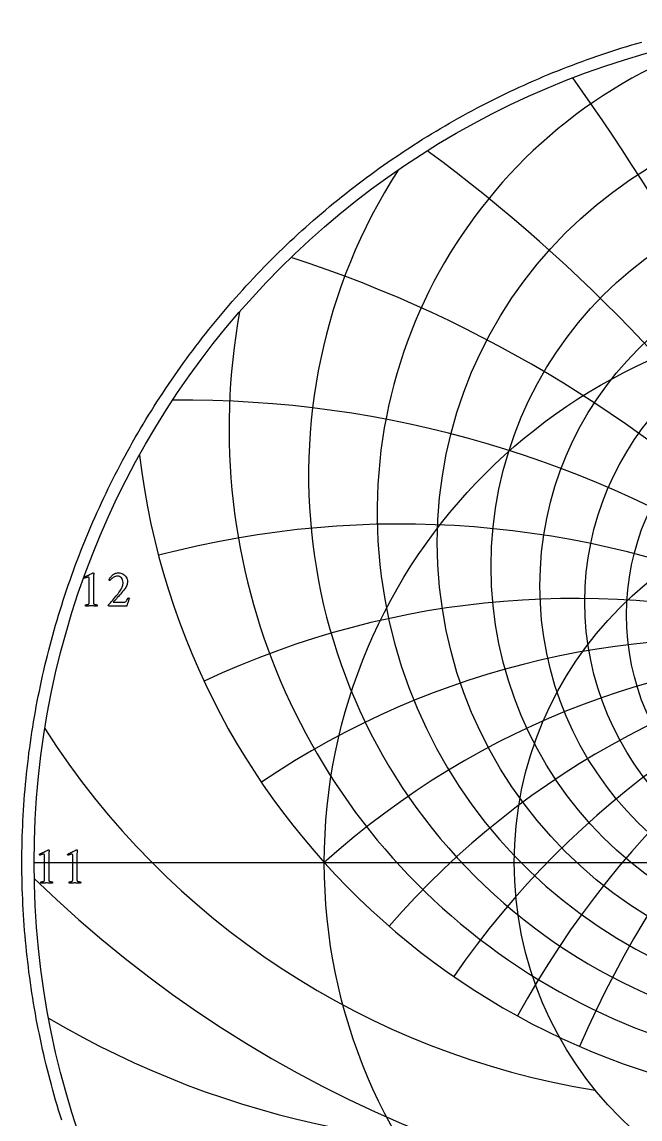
# Model space of a CAD drawing. Header units: millimetres. Extents: x -71 to 71, y -71 to 73.
# Drawn here: x -71.2 to -19.6, y -21.4 to 70.2 of the extents above; entities that cross this region are included whole.
import ezdxf

# ---------------------------------------------------------------- set-up
doc = ezdxf.new("R2010")
doc.units = ezdxf.units.MM
for name, color, linetype in [('CUT_OUTER', 1, 'Continuous'), ('ENGRAVE', 7, 'Continuous'), ('ENGRAVE_FINE', 8, 'Continuous'), ('TEXT', 5, 'Continuous')]:
    doc.layers.add(name, color=color, linetype=linetype)

msp = doc.modelspace()

# ---------------------------------------------------------------- linework, layer by layer
at = {"layer": 'CUT_OUTER'}
msp.add_lwpolyline([(-67.8945, -21.5089), (-68.0252, -21.0919), (-68.1533, -20.6741), (-68.2789, -20.2555), (-68.4019, -19.8362), (-68.5223, -19.4161), (-68.6401, -18.9953), (-68.7554, -18.5738), (-68.8681, -18.1515), (-68.9781, -17.7286), (-69.0856, -17.305), (-69.1905, -16.8808), (-69.2928, -16.456), (-69.3925, -16.0305), (-69.4895, -15.6044), (-69.5839, -15.1777), (-69.6758, -14.7505), (-69.765, -14.3227), (-69.8515, -13.8943), (-69.9355, -13.4655), (-70.0168, -13.0361), (-70.0954, -12.6062), (-70.1715, -12.1759), (-70.2449, -11.7451), (-70.3156, -11.3139), (-70.3837, -10.8822), (-70.4492, -10.4501), (-70.5119, -10.0177), (-70.5721, -9.5848), (-70.6296, -9.1516), (-70.6844, -8.7181), (-70.7366, -8.2842), (-70.7861, -7.85), (-70.8329, -7.4155), (-70.8771, -6.9808), (-70.9186, -6.5458), (-70.9574, -6.1105), (-70.9935, -5.675), (-71.027, -5.2393), (-71.0578, -4.8034), (-71.086, -4.3673), (-71.1114, -3.931), (-71.1342, -3.4946), (-71.1543, -3.0581), (-71.1717, -2.6214), (-71.1865, -2.1847), (-71.1985, -1.7478), (-71.2079, -1.3109), (-71.2146, -0.874), (-71.2187, -0.437), (-71.22, 0), (-71.2187, 0.437), (-71.2146, 0.874), (-71.2079, 1.3109), (-71.1985, 1.7478), (-71.1865, 2.1847), (-71.1717, 2.6214), (-71.1543, 3.0581), (-71.1342, 3.4946), (-71.1114, 3.931), (-71.086, 4.3673), (-71.0578, 4.8034), (-71.027, 5.2393), (-70.9935, 5.675), (-70.9574, 6.1105), (-70.9186, 6.5458), (-70.8771, 6.9808), (-70.8329, 7.4155), (-70.7861, 7.85), (-70.7366, 8.2842), (-70.6844, 8.7181), (-70.6296, 9.1516), (-70.5721, 9.5848), (-70.5119, 10.0177), (-70.4492, 10.4501), (-70.3837, 10.8822), (-70.3156, 11.3139), (-70.2449, 11.7451), (-70.1715, 12.1759), (-70.0954, 12.6062), (-70.0168, 13.0361), (-69.9355, 13.4655), (-69.8515, 13.8943), (-69.765, 14.3227), (-69.6758, 14.7505), (-69.5839, 15.1777), (-69.4895, 15.6044), (-69.3925, 16.0305), (-69.2928, 16.456), (-69.1905, 16.8808), (-69.0856, 17.305), (-68.9781, 17.7286), (-68.8681, 18.1515), (-68.7554, 18.5738), (-68.6401, 18.9953), (-68.5223, 19.4161), (-68.4019, 19.8362), (-68.2789, 20.2555), (-68.1533, 20.6741), (-68.0252, 21.0919), (-67.8945, 21.5089), (-67.7612, 21.9251), (-67.6254, 22.3404), (-67.487, 22.7549), (-67.3462, 23.1686), (-67.2027, 23.5814), (-67.0568, 23.9933), (-66.9083, 24.4043), (-66.7573, 24.8144), (-66.6038, 25.2235), (-66.4477, 25.6317), (-66.2892, 26.039), (-66.1282, 26.4452), (-65.9647, 26.8505), (-65.7987, 27.2547), (-65.6302, 27.6579), (-65.4593, 28.0601), (-65.2859, 28.4612), (-65.11, 28.8613), (-64.9317, 29.2603), (-64.7509, 29.6581), (-64.5677, 30.0549), (-64.3821, 30.4505), (-64.1941, 30.8449), (-64.0036, 31.2382), (-63.8107, 31.6304), (-63.6154, 32.0213), (-63.4178, 32.4111), (-63.2177, 32.7996), (-63.0152, 33.1868), (-62.8104, 33.5729), (-62.6033, 33.9576), (-62.3937, 34.3411), (-62.1818, 34.7233), (-61.9676, 35.1042), (-61.751, 35.4838), (-61.5321, 35.862), (-61.3109, 36.2389), (-61.0874, 36.6144), (-60.8616, 36.9885), (-60.6335, 37.3613), (-60.4031, 37.7326), (-60.1705, 38.1025), (-59.9355, 38.471), (-59.6984, 38.838), (-59.4589, 39.2036), (-59.2173, 39.5677), (-58.9734, 39.9303), (-58.7273, 40.2914), (-58.4789, 40.651), (-58.2284, 41.0091), (-57.9757, 41.3656), (-57.7208, 41.7205), (-57.4637, 42.0739), (-57.2044, 42.4257), (-56.943, 42.7759), (-56.6795, 43.1245), (-56.4138, 43.4715), (-56.146, 43.8168), (-55.8761, 44.1605), (-55.6041, 44.5025), (-55.33, 44.8428), (-55.0538, 45.1815), (-54.7755, 45.5184), (-54.4952, 45.8537), (-54.2128, 46.1872), (-53.9284, 46.519), (-53.642, 46.849), (-53.3535, 47.1773), (-53.063, 47.5037), (-52.7705, 47.8284), (-52.4761, 48.1513), (-52.1796, 48.4724), (-51.8812, 48.7917), (-51.5809, 49.1091), (-51.2786, 49.4246), (-50.9743, 49.7384), (-50.6682, 50.0502), (-50.3601, 50.3601), (-50.0502, 50.6682), (-49.7384, 50.9743), (-49.4246, 51.2786), (-49.1091, 51.5809), (-48.7917, 51.8812), (-48.4724, 52.1796), (-48.1513, 52.4761), (-47.8284, 52.7705), (-47.5037, 53.063), (-47.1773, 53.3535), (-46.849, 53.642), (-46.519, 53.9284), (-46.1872, 54.2128), (-45.8537, 54.4952), (-45.5184, 54.7755), (-45.1815, 55.0538), (-44.8428, 55.33), (-44.5025, 55.6041), (-44.1605, 55.8761), (-43.8168, 56.146), (-43.4715, 56.4138), (-43.1245, 56.6795), (-42.7759, 56.943), (-42.4257, 57.2044), (-42.0739, 57.4637), (-41.7205, 57.7208), (-41.3656, 57.9757), (-41.0091, 58.2284), (-40.651, 58.4789), (-40.2914, 58.7273), (-39.9303, 58.9734), (-39.5677, 59.2173), (-39.2036, 59.4589), (-38.838, 59.6984), (-38.471, 59.9355), (-38.1025, 60.1705), (-37.7326, 60.4031), (-37.3613, 60.6335), (-36.9885, 60.8616), (-36.6144, 61.0874), (-36.2389, 61.3109), (-35.862, 61.5321), (-35.4838, 61.751), (-35.1042, 61.9676), (-34.7233, 62.1818), (-34.3411, 62.3937), (-33.9576, 62.6033), (-33.5729, 62.8104), (-33.1868, 63.0152), (-32.7996, 63.2177), (-32.4111, 63.4178), (-32.0213, 63.6154), (-31.6304, 63.8107), (-31.2382, 64.0036), (-30.8449, 64.1941), (-30.4505, 64.3821), (-30.0549, 64.5677), (-29.6581, 64.7509), (-29.2603, 64.9317), (-28.8613, 65.11), (-28.4612, 65.2859), (-28.0601, 65.4593), (-27.6579, 65.6302), (-27.2547, 65.7987), (-26.8505, 65.9647), (-26.4452, 66.1282), (-26.039, 66.2892), (-25.6317, 66.4477), (-25.2235, 66.6038), (-24.8144, 66.7573), (-24.4043, 66.9083), (-23.9933, 67.0568), (-23.5814, 67.2027), (-23.1686, 67.3462), (-22.7549, 67.487), (-22.3404, 67.6254), (-21.9251, 67.7612), (-21.5089, 67.8945), (-21.0919, 68.0252), (-20.6741, 68.1533), (-20.2555, 68.2789), (-19.8362, 68.4019), (-19.4161, 68.5223)], dxfattribs=at)
at = {"layer": 'ENGRAVE'}
msp.add_lwpolyline([(-70.2, 0), (70.2, 0)], dxfattribs=at)
for centre, radius in [((0, 0), 70.2), ((0, 26.7402), 36.5076), ((0, 24.7341), 32.0122), ((0, 23.1026), 27.9324), ((0, 0), 45.9522), ((0, 21.772), 24.1802), ((0, 20.6878), 20.6878), ((0, 0), 30.0798)]:
    msp.add_circle(centre, radius, dxfattribs=at)
for centre, radius, start, end in [((0, 29.2236), 41.5365, 104.652903, 75.347097), ((0, 32.3304), 47.2611, 147.339419, 32.660581), ((0, 36.2734), 53.9128, 169.605342, 10.394658), ((0, 41.3755), 61.8348, 186.817711, 353.182289), ((0, -51.0351), 68.6745, 48, 132), ((0, -51.0351), 68.6745, 48, 132), ((-12.6815, 47.328), 67.1741, 212.551282, 260.88684), ((-30.2951, 52.4727), 76.0446, 239.415548, 278.083995)]:
    msp.add_arc(centre, radius, start, end, dxfattribs=at)
at = {"layer": 'ENGRAVE_FINE'}
for centre, radius, start, end in [((-188.6815, -51.0351), 200.7907, 8.977692, 35.48643), ((-188.6815, -51.0351), 200.7907, 8.977692, 35.48643), ((-118.9476, -51.0351), 137.3489, 13.606314, 53.548789), ((-118.9476, -51.0351), 137.3489, 13.606314, 53.548789), ((-81.843, -51.0351), 106.8385, 18.409528, 71.93986), ((-81.843, -51.0351), 106.8385, 18.409528, 71.93986), ((-57.6247, -51.0351), 89.6481, 23.457516, 90.642678), ((-57.6247, -51.0351), 89.6481, 23.457516, 90.642678), ((57.6247, -51.0351), 89.6481, 89.357322, 156.542484), ((57.6247, -51.0351), 89.6481, 89.357322, 156.542484), ((-39.6492, -51.0351), 79.2984, 28.831877, 104.724148), ((-39.6492, -51.0351), 79.2984, 28.831877, 104.724148), ((39.6492, -51.0351), 79.2984, 75.275852, 151.168123), ((39.6492, -51.0351), 79.2984, 75.275852, 151.168123), ((-24.9955, -51.0351), 73.0818, 34.629994, 115.099318), ((-24.9955, -51.0351), 73.0818, 34.629994, 115.099318), ((24.9955, -51.0351), 73.0818, 64.900682, 145.370006), ((24.9955, -51.0351), 73.0818, 64.900682, 145.370006), ((-12.1092, -51.0351), 69.7339, 40.970494, 124.098899), ((-12.1092, -51.0351), 69.7339, 40.970494, 124.098899), ((12.1092, -51.0351), 69.7339, 55.901101, 139.029506), ((12.1092, -51.0351), 69.7339, 55.901101, 139.029506), ((0, 70.8271), 100.6688, 225.796451, 314.203549)]:
    msp.add_arc(centre, radius, start, end, dxfattribs=at)
at = {"layer": 'TEXT'}
for points in [[(-65.5894, 21.9234), (-65.5894, 23.6727), (-65.5906, 23.7156), (-65.5944, 23.7513), (-65.6006, 23.7798), (-65.6093, 23.8011), (-65.6211, 23.8166), (-65.6364, 23.8276), (-65.6554, 23.8343), (-65.6779, 23.8365), (-65.7056, 23.8344), (-65.7399, 23.8282), (-65.7809, 23.8178), (-65.8285, 23.8033), (-65.8764, 23.7874), (-65.9182, 23.7728), (-65.9539, 23.7597), (-65.9835, 23.7479), (-66.0009, 23.7643), (-66.0134, 23.7823), (-66.0209, 23.8019), (-66.0234, 23.8232), (-66.0234, 23.8235), (-66.0234, 23.8243), (-66.0234, 23.8257), (-66.0234, 23.8276), (-66.0228, 23.8357), (-66.0211, 23.842), (-66.0184, 23.8467), (-66.0145, 23.8498), (-65.9263, 23.8898), (-65.839, 23.9301), (-65.7525, 23.9706), (-65.6669, 24.0114), (-65.5852, 24.0506), (-65.5108, 24.0862), (-65.4435, 24.1181), (-65.3835, 24.1465), (-65.3338, 24.1697), (-65.2977, 24.1863), (-65.2751, 24.1963), (-65.2661, 24.1996), (-65.2572, 24.1996), (-65.247, 24.198), (-65.2384, 24.193), (-65.2315, 24.1847), (-65.2262, 24.1731), (-65.2221, 24.1603), (-65.2185, 24.1487), (-65.2155, 24.1382), (-65.213, 24.1288), (-65.2141, 24.122), (-65.2174, 24.1017), (-65.2229, 24.0677), (-65.2307, 24.0203), (-65.2384, 23.9604), (-65.244, 23.8891), (-65.2473, 23.8065), (-65.2484, 23.7125), (-65.2484, 21.9234), (-65.2483, 21.8756), (-65.2478, 21.8293), (-65.2471, 21.7848), (-65.2462, 21.7419), (-65.2441, 21.7017), (-65.2401, 21.6655), (-65.2341, 21.6331), (-65.2262, 21.6046), (-65.2188, 21.5938), (-65.2052, 21.5836), (-65.1856, 21.5739), (-65.1598, 21.5647), (-65.1306, 21.5566), (-65.1006, 21.5498), (-65.0697, 21.5444), (-65.038, 21.5404), (-65.0083, 21.5375), (-64.9832, 21.5354), (-64.9629, 21.5342), (-64.9473, 21.5337), (-64.9413, 21.5232), (-64.9367, 21.5094), (-64.9336, 21.4922), (-64.9318, 21.4717), (-64.9319, 21.4513), (-64.9345, 21.4341), (-64.9396, 21.4203), (-64.9473, 21.4097), (-65.0123, 21.414), (-65.0746, 21.418), (-65.1341, 21.4218), (-65.1908, 21.4252), (-65.2473, 21.4282), (-65.306, 21.4302), (-65.3668, 21.4315), (-65.43, 21.4319), (-65.4906, 21.4315), (-65.5484, 21.4302), (-65.6035, 21.4282), (-65.6558, 21.4252), (-65.7087, 21.4218), (-65.7654, 21.418), (-65.826, 21.414), (-65.8905, 21.4097), (-65.8981, 21.4203), (-65.9032, 21.4341), (-65.9059, 21.4513), (-65.906, 21.4717), (-65.9042, 21.4922), (-65.901, 21.5094), (-65.8965, 21.5232), (-65.8905, 21.5337), (-65.8749, 21.5342), (-65.8545, 21.5354), (-65.8295, 21.5375), (-65.7997, 21.5404), (-65.768, 21.5444), (-65.7372, 21.5498), (-65.7071, 21.5566), (-65.6779, 21.5647), (-65.6525, 21.5739), (-65.6337, 21.5836), (-65.6215, 21.5938), (-65.6159, 21.6046), (-65.6079, 21.6331), (-65.6016, 21.6655), (-65.5968, 21.7017), (-65.5938, 21.7419), (-65.5919, 21.7848), (-65.5905, 21.8293), (-65.5897, 21.8756), (-65.5894, 21.9234)], [(-62.2327, 22.0696), (-62.2551, 22.0146), (-62.278, 21.9561), (-62.3016, 21.894), (-62.3257, 21.8282), (-62.3495, 21.7619), (-62.3722, 21.6981), (-62.3937, 21.6368), (-62.4142, 21.578), (-62.4325, 21.5252), (-62.4474, 21.4817), (-62.4591, 21.4477), (-62.4674, 21.423), (-63.9642, 21.423), (-63.9709, 21.4282), (-63.978, 21.4347), (-63.9853, 21.4425), (-63.9929, 21.4518), (-63.9997, 21.4614), (-64.0046, 21.4701), (-64.0075, 21.478), (-64.0084, 21.485), (-63.9171, 21.588), (-63.8247, 21.6932), (-63.7311, 21.8006), (-63.6365, 21.9102), (-63.5424, 22.0206), (-63.4505, 22.1305), (-63.3608, 22.2398), (-63.2733, 22.3486), (-63.19, 22.4548), (-63.1128, 22.5567), (-63.0417, 22.6541), (-62.9766, 22.7471), (-62.9162, 22.8415), (-62.8676, 22.9298), (-62.8309, 23.012), (-62.8061, 23.0881), (-62.7897, 23.162), (-62.7779, 23.2376), (-62.7708, 23.3148), (-62.7685, 23.3937), (-62.7769, 23.4999), (-62.8023, 23.5974), (-62.8445, 23.6859), (-62.9036, 23.7656), (-62.9757, 23.8315), (-63.0569, 23.8786), (-63.1473, 23.9068), (-63.2468, 23.9162), (-63.3303, 23.9115), (-63.4084, 23.8974), (-63.4809, 23.8739), (-63.5479, 23.8409), (-63.6091, 23.8025), (-63.6641, 23.7623), (-63.7131, 23.7205), (-63.756, 23.6771), (-63.7926, 23.6356), (-63.8224, 23.5996), (-63.8457, 23.5691), (-63.8623, 23.5442), (-63.8757, 23.546), (-63.8894, 23.5514), (-63.9034, 23.5604), (-63.9177, 23.573), (-63.9303, 23.5864), (-63.9392, 23.5979), (-63.9446, 23.6075), (-63.9464, 23.6151), (-63.9369, 23.6385), (-63.9215, 23.6688), (-63.9004, 23.706), (-63.8734, 23.7501), (-63.8406, 23.7983), (-63.802, 23.8476), (-63.7575, 23.8979), (-63.7073, 23.9494), (-63.6521, 23.9995), (-63.5927, 24.0457), (-63.5292, 24.0881), (-63.4615, 24.1266), (-63.3897, 24.1585), (-63.3137, 24.1814), (-63.2336, 24.1951), (-63.1493, 24.1996), (-63.0476, 24.1931), (-62.9506, 24.1736), (-62.8583, 24.1411), (-62.7707, 24.0956), (-62.6899, 24.0398), (-62.6179, 23.9766), (-62.5548, 23.9058), (-62.5006, 23.8276), (-62.457, 23.7443), (-62.4258, 23.6583), (-62.4072, 23.5694), (-62.4009, 23.4778), (-62.4051, 23.3862), (-62.4175, 23.2973), (-62.4383, 23.2113), (-62.4674, 23.128), (-62.5036, 23.0474), (-62.546, 22.9696), (-62.5944, 22.8946), (-62.6489, 22.8224), (-62.7263, 22.7279), (-62.8078, 22.6303), (-62.8935, 22.5297), (-62.9833, 22.4261), (-63.0739, 22.3225), (-63.1621, 22.2224), (-63.2477, 22.1255), (-63.3309, 22.0319), (-63.4087, 21.9446), (-63.4781, 21.8664), (-63.5393, 21.7974), (-63.5922, 21.7374), (-62.7331, 21.7374), (-62.6718, 21.7426), (-62.6163, 21.7579), (-62.5666, 21.7835), (-62.5227, 21.8194), (-62.4824, 21.8657), (-62.4436, 21.9229), (-62.4061, 21.9908), (-62.3699, 22.0696), (-62.3636, 22.0812), (-62.3533, 22.0895), (-62.3392, 22.0945), (-62.3212, 22.0961), (-62.3135, 22.0956), (-62.3035, 22.0939), (-62.2913, 22.0912), (-62.2769, 22.0873), (-62.2625, 22.0829), (-62.2504, 22.0784), (-62.2404, 22.074), (-62.2327, 22.0696)], [(-69.3233, -1.2127), (-69.3233, 0.5365), (-69.3245, 0.5794), (-69.3282, 0.6151), (-69.3345, 0.6436), (-69.3432, 0.6649), (-69.355, 0.6804), (-69.3703, 0.6915), (-69.3893, 0.6981), (-69.4118, 0.7004), (-69.4395, 0.6983), (-69.4738, 0.6921), (-69.5148, 0.6817), (-69.5624, 0.6671), (-69.6103, 0.6512), (-69.6521, 0.6367), (-69.6878, 0.6236), (-69.7174, 0.6118), (-69.7348, 0.6281), (-69.7473, 0.6461), (-69.7548, 0.6658), (-69.7572, 0.6871), (-69.7572, 0.6873), (-69.7572, 0.6882), (-69.7572, 0.6896), (-69.7572, 0.6915), (-69.7567, 0.6995), (-69.755, 0.7059), (-69.7523, 0.7106), (-69.7484, 0.7136), (-69.6602, 0.7536), (-69.5729, 0.7939), (-69.4864, 0.8345), (-69.4008, 0.8753), (-69.3191, 0.9144), (-69.2447, 0.95), (-69.1774, 0.982), (-69.1173, 1.0103), (-69.0677, 1.0336), (-69.0315, 1.0502), (-69.009, 1.0602), (-69, 1.0635), (-68.9911, 1.0635), (-68.9809, 1.0618), (-68.9723, 1.0568), (-68.9654, 1.0485), (-68.9601, 1.0369), (-68.956, 1.0242), (-68.9524, 1.0126), (-68.9493, 1.002), (-68.9468, 0.9926), (-68.948, 0.9859), (-68.9513, 0.9655), (-68.9568, 0.9316), (-68.9646, 0.8841), (-68.9723, 0.8242), (-68.9778, 0.7529), (-68.9812, 0.6703), (-68.9823, 0.5764), (-68.9823, -1.2127), (-68.9821, -1.2606), (-68.9817, -1.3068), (-68.981, -1.3514), (-68.9801, -1.3943), (-68.978, -1.4344), (-68.974, -1.4707), (-68.968, -1.503), (-68.9601, -1.5315), (-68.9527, -1.5423), (-68.9391, -1.5526), (-68.9194, -1.5623), (-68.8937, -1.5714), (-68.8645, -1.5796), (-68.8345, -1.5864), (-68.8036, -1.5917), (-68.7719, -1.5958), (-68.7422, -1.5987), (-68.7171, -1.6007), (-68.6968, -1.602), (-68.6811, -1.6024), (-68.6752, -1.6129), (-68.6706, -1.6268), (-68.6674, -1.6439), (-68.6656, -1.6644), (-68.6658, -1.6849), (-68.6684, -1.702), (-68.6735, -1.7159), (-68.6811, -1.7264), (-68.7462, -1.7221), (-68.8085, -1.7181), (-68.868, -1.7144), (-68.9247, -1.7109), (-68.9812, -1.708), (-69.0398, -1.7059), (-69.1007, -1.7047), (-69.1638, -1.7043), (-69.2245, -1.7047), (-69.2823, -1.7059), (-69.3374, -1.708), (-69.3897, -1.7109), (-69.4426, -1.7144), (-69.4993, -1.7181), (-69.5599, -1.7221), (-69.6244, -1.7264), (-69.632, -1.7159), (-69.6371, -1.702), (-69.6398, -1.6849), (-69.6399, -1.6644), (-69.6381, -1.6439), (-69.6349, -1.6268), (-69.6303, -1.6129), (-69.6244, -1.6024), (-69.6088, -1.602), (-69.5884, -1.6007), (-69.5634, -1.5987), (-69.5336, -1.5958), (-69.5019, -1.5917), (-69.4711, -1.5864), (-69.441, -1.5796), (-69.4118, -1.5714), (-69.3864, -1.5623), (-69.3675, -1.5526), (-69.3554, -1.5423), (-69.3498, -1.5315), (-69.3418, -1.503), (-69.3354, -1.4707), (-69.3307, -1.4344), (-69.3277, -1.3943), (-69.3258, -1.3514), (-69.3244, -1.3068), (-69.3235, -1.2606), (-69.3233, -1.2127)], [(-66.9674, -1.2127), (-66.9674, 0.5365), (-66.9686, 0.5794), (-66.9723, 0.6151), (-66.9786, 0.6436), (-66.9873, 0.6649), (-66.9991, 0.6804), (-67.0144, 0.6915), (-67.0334, 0.6981), (-67.0559, 0.7004), (-67.0836, 0.6983), (-67.1179, 0.6921), (-67.1589, 0.6817), (-67.2065, 0.6671), (-67.2544, 0.6512), (-67.2962, 0.6367), (-67.3319, 0.6236), (-67.3615, 0.6118), (-67.3789, 0.6281), (-67.3914, 0.6461), (-67.3989, 0.6658), (-67.4013, 0.6871), (-67.4013, 0.6873), (-67.4013, 0.6882), (-67.4013, 0.6896), (-67.4013, 0.6915), (-67.4008, 0.6995), (-67.3991, 0.7059), (-67.3964, 0.7106), (-67.3925, 0.7136), (-67.3043, 0.7536), (-67.217, 0.7939), (-67.1305, 0.8345), (-67.0449, 0.8753), (-66.9632, 0.9144), (-66.8888, 0.95), (-66.8215, 0.982), (-66.7614, 1.0103), (-66.7118, 1.0336), (-66.6756, 1.0502), (-66.6531, 1.0602), (-66.6441, 1.0635), (-66.6352, 1.0635), (-66.625, 1.0618), (-66.6164, 1.0568), (-66.6095, 1.0485), (-66.6042, 1.0369), (-66.6001, 1.0242), (-66.5965, 1.0126), (-66.5934, 1.002), (-66.5909, 0.9926), (-66.5921, 0.9859), (-66.5954, 0.9655), (-66.6009, 0.9316), (-66.6087, 0.8841), (-66.6164, 0.8242), (-66.6219, 0.7529), (-66.6253, 0.6703), (-66.6264, 0.5764), (-66.6264, -1.2127), (-66.6262, -1.2606), (-66.6258, -1.3068), (-66.6251, -1.3514), (-66.6242, -1.3943), (-66.6221, -1.4344), (-66.6181, -1.4707), (-66.6121, -1.503), (-66.6042, -1.5315), (-66.5968, -1.5423), (-66.5832, -1.5526), (-66.5635, -1.5623), (-66.5378, -1.5714), (-66.5086, -1.5796), (-66.4786, -1.5864), (-66.4477, -1.5917), (-66.416, -1.5958), (-66.3863, -1.5987), (-66.3612, -1.6007), (-66.3409, -1.602), (-66.3252, -1.6024), (-66.3193, -1.6129), (-66.3147, -1.6268), (-66.3115, -1.6439), (-66.3097, -1.6644), (-66.3099, -1.6849), (-66.3125, -1.702), (-66.3176, -1.7159), (-66.3252, -1.7264), (-66.3903, -1.7221), (-66.4526, -1.7181), (-66.5121, -1.7144), (-66.5688, -1.7109), (-66.6253, -1.708), (-66.6839, -1.7059), (-66.7448, -1.7047), (-66.8079, -1.7043), (-66.8686, -1.7047), (-66.9264, -1.7059), (-66.9815, -1.708), (-67.0338, -1.7109), (-67.0867, -1.7144), (-67.1434, -1.7181), (-67.204, -1.7221), (-67.2685, -1.7264), (-67.2761, -1.7159), (-67.2812, -1.702), (-67.2839, -1.6849), (-67.284, -1.6644), (-67.2822, -1.6439), (-67.279, -1.6268), (-67.2744, -1.6129), (-67.2685, -1.6024), (-67.2529, -1.602), (-67.2325, -1.6007), (-67.2075, -1.5987), (-67.1777, -1.5958), (-67.146, -1.5917), (-67.1152, -1.5864), (-67.0851, -1.5796), (-67.0559, -1.5714), (-67.0305, -1.5623), (-67.0116, -1.5526), (-66.9995, -1.5423), (-66.9939, -1.5315), (-66.9859, -1.503), (-66.9795, -1.4707), (-66.9748, -1.4344), (-66.9718, -1.3943), (-66.9699, -1.3514), (-66.9685, -1.3068), (-66.9676, -1.2606), (-66.9674, -1.2127)]]:
    msp.add_lwpolyline(points, close=True, dxfattribs=at)

doc.saveas('drawing.dxf')
